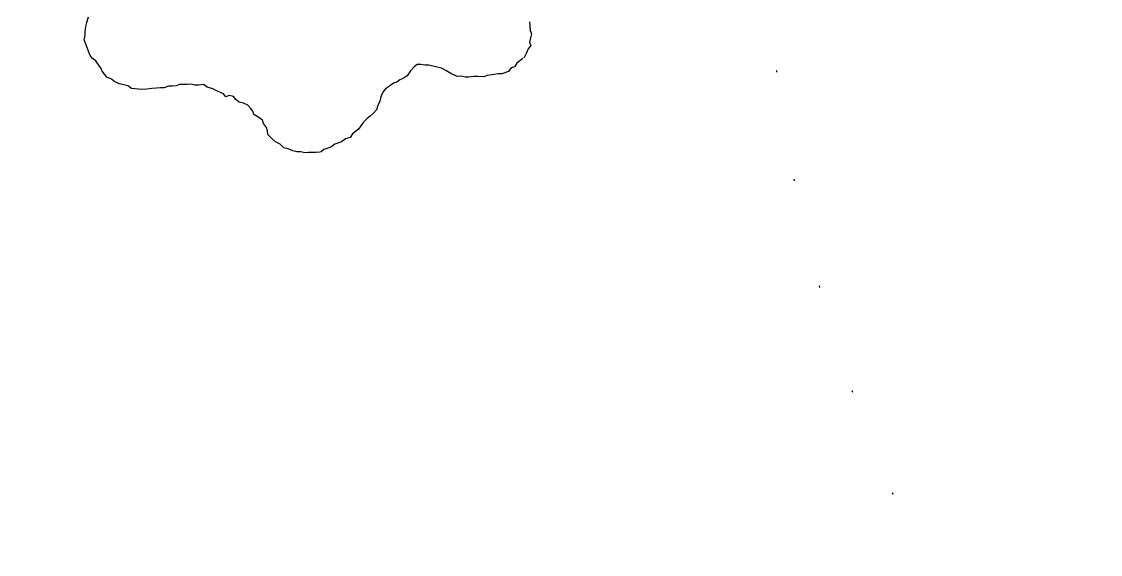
# Model space of a CAD drawing. Extents: x -29316 to 80307, y 54266 to 73016.
# Drawn here: x 20760.2 to 20823.6, y 56339.6 to 56370.9 of the extents above; entities that cross this region are included whole.
import ezdxf

# ---------------------------------------------------------------- set-up
doc = ezdxf.new("R2010")
doc.units = 0
doc.linetypes.add('DOT', pattern=[6.35, 0, -6.35])
doc.layers.add('_BOP-MAHALNO', color=7, linetype='Continuous', lineweight=20)
doc.layers.add('duvar', color=12, linetype='Continuous', lineweight=18)
doc.layers.add('BL-E', color=32, linetype='Continuous')
doc.layers.add('kapı', color=3, linetype='Continuous')

# ---------------------------------------------------------------- blocks, each defined once
blk = doc.blocks.new('İNSAN-1')
for p, q in [((1.865, 43.174), (1.595, 43.05)), ((2.11, 43.233), (1.865, 43.174)), ((2.331, 43.226), (2.11, 43.233)), ((2.576, 43.284), (2.331, 43.226)), ((2.797, 43.278), (2.576, 43.284)), ((3.018, 43.271), (2.797, 43.278)), ((3.239, 43.264), (3.018, 43.271)), ((3.461, 43.257), (3.239, 43.264)), ((3.526, 43.233), (3.461, 43.257)), ((3.699, 43.095), (3.526, 43.233)), ((4.093, 42.95), (3.699, 43.095)), ((0.625, 42.438), (0.397, 42.224)), ((0.853, 42.652), (0.625, 42.438)), ((1.122, 42.777), (0.853, 42.652)), ((1.35, 42.991), (1.122, 42.777)), ((1.595, 43.05), (1.35, 42.991)), ((4.331, 42.787), (4.093, 42.95)), ((4.725, 42.642), (4.331, 42.787)), ((4.963, 42.48), (4.725, 42.642)), ((5.226, 42.384), (4.963, 42.48)), ((0.318, 41.806), (0.156, 41.568)), ((0.39, 42.003), (0.318, 41.806)), ((0.397, 42.224), (0.39, 42.003)), ((5.375, 42.18), (5.226, 42.384)), ((5.547, 42.042), (5.375, 42.18)), ((5.72, 41.904), (5.547, 42.042)), ((5.869, 41.7), (5.72, 41.904)), ((-0.12, 41.223), (-0.414, 41.033)), ((0.083, 41.371), (-0.12, 41.223)), ((0.156, 41.568), (0.083, 41.371)), ((6.017, 41.496), (5.869, 41.7)), ((6.232, 41.268), (6.017, 41.496)), ((6.404, 41.13), (6.232, 41.268)), ((-0.625, 40.664), (-0.763, 40.491)), ((-0.486, 40.836), (-0.625, 40.664)), ((-0.414, 41.033), (-0.486, 40.836)), ((6.577, 40.992), (6.404, 41.13)), ((6.791, 40.764), (6.577, 40.992)), ((6.85, 40.519), (6.791, 40.764)), ((-2.061, 40), (-2.199, 39.828)), ((-1.864, 39.928), (-2.061, 40)), ((-1.619, 39.987), (-1.864, 39.928)), ((-1.481, 40.159), (-1.619, 39.987)), ((-1.277, 40.308), (-1.481, 40.159)), ((-1.032, 40.367), (-1.277, 40.308)), ((-0.763, 40.491), (-1.032, 40.367)), ((6.975, 40.25), (6.85, 40.519)), ((7.033, 40.005), (6.975, 40.25)), ((7.158, 39.735), (7.033, 40.005)), ((-8.057, 39.302), (-8.302, 39.244)), ((-7.812, 39.361), (-8.057, 39.302)), ((-7.608, 39.51), (-7.812, 39.361)), ((-6.986, 39.579), (-7.608, 39.51)), ((-6.7, 39.548), (-6.986, 39.579)), ((-6.413, 39.517), (-6.7, 39.548)), ((-6.126, 39.486), (-6.413, 39.517)), ((-5.905, 39.479), (-6.126, 39.486)), ((-5.684, 39.472), (-5.905, 39.479)), ((-5.422, 39.375), (-5.684, 39.472)), ((-5.201, 39.368), (-5.422, 39.375)), ((-4.98, 39.361), (-5.201, 39.368)), ((-4.783, 39.289), (-4.98, 39.361)), ((-4.562, 39.282), (-4.783, 39.289)), ((-4.341, 39.275), (-4.562, 39.282)), ((-4.119, 39.268), (-4.341, 39.275)), ((-3.874, 39.327), (-4.119, 39.268)), ((-3.653, 39.32), (-3.874, 39.327)), ((-3.366, 39.289), (-3.653, 39.32)), ((-3.163, 39.438), (-3.366, 39.289)), ((-2.828, 39.538), (-3.163, 39.438)), ((-2.558, 39.662), (-2.828, 39.538)), ((-2.199, 39.828), (-2.558, 39.662)), ((7.307, 39.532), (7.158, 39.735)), ((7.545, 39.369), (7.307, 39.532)), ((7.783, 39.207), (7.545, 39.369)), ((-9.183, 38.674), (-9.321, 38.501)), ((-9.045, 38.847), (-9.183, 38.674)), ((-8.775, 38.971), (-9.045, 38.847)), ((-8.572, 39.119), (-8.775, 38.971)), ((-8.302, 39.244), (-8.572, 39.119)), ((7.98, 39.135), (7.783, 39.207)), ((8.153, 38.997), (7.98, 39.135)), ((8.35, 38.924), (8.153, 38.997)), ((8.588, 38.762), (8.35, 38.924)), ((8.778, 38.468), (8.588, 38.762)), ((11.151, 38.638), (10.858, 38.448)), ((11.51, 38.804), (11.151, 38.638)), ((11.732, 38.797), (11.51, 38.804)), ((11.977, 38.855), (11.732, 38.797)), ((12.198, 38.849), (11.977, 38.855)), ((12.484, 38.818), (12.198, 38.849)), ((12.706, 38.811), (12.484, 38.818)), ((13.082, 38.821), (12.706, 38.811)), ((13.279, 38.749), (13.082, 38.821)), ((13.566, 38.717), (13.279, 38.749)), ((13.918, 38.662), (13.566, 38.717)), ((14.139, 38.655), (13.918, 38.662)), ((14.533, 38.51), (14.139, 38.655)), ((-9.532, 38.132), (-9.694, 37.894)), ((-9.393, 38.304), (-9.532, 38.132)), ((-9.321, 38.501), (-9.393, 38.304)), ((8.993, 38.241), (8.778, 38.468)), ((9.165, 38.102), (8.993, 38.241)), ((9.386, 38.096), (9.165, 38.102)), ((9.632, 38.154), (9.386, 38.096)), ((9.853, 38.147), (9.632, 38.154)), ((10.098, 38.206), (9.853, 38.147)), ((10.588, 38.324), (10.098, 38.206)), ((10.858, 38.448), (10.588, 38.324)), ((14.682, 38.307), (14.533, 38.51)), ((14.878, 38.234), (14.682, 38.307)), ((15.027, 38.031), (14.878, 38.234)), ((15.2, 37.892), (15.027, 38.031)), ((-10.036, 37.572), (-10.374, 36.654)), ((-9.897, 37.745), (-10.036, 37.572)), ((-9.694, 37.894), (-9.897, 37.745)), ((15.373, 37.754), (15.2, 37.892)), ((15.563, 37.461), (15.438, 37.73)), ((15.687, 37.192), (15.563, 37.461)), ((15.836, 36.988), (15.687, 37.192)), ((15.763, 36.791), (15.836, 36.988)), ((15.822, 36.546), (15.763, 36.791)), ((-10.374, 36.654), (-10.315, 36.409)), ((-10.315, 36.409), (-10.322, 36.188)), ((-10.322, 36.188), (-10.287, 35.877)), ((15.778, 35.817), (15.808, 36.104)), ((15.808, 36.104), (15.881, 36.301)), ((15.881, 36.301), (15.822, 36.546)), ((-10.287, 35.877), (-10.228, 35.632)), ((-10.228, 35.632), (-10.128, 35.297)), ((15.771, 35.596), (15.778, 35.817))]:
    blk.add_line(p, q)
blk = doc.blocks.new('dwe')
at = {"layer": 'kapı', "color": 7, "linetype": 'DOT'}
blk.add_arc((38389.676, 66744.292), 90.644, 267.17291, 0.86845, dxfattribs=at)

msp = doc.modelspace()

# ---------------------------------------------------------------- linework, layer by layer
at = {"layer": 'duvar', "color": 253, "ltscale": 5, "true_color": 0x9898cc}
for radius in [1565.521, 1550.521]:
    msp.add_arc((22009.494, 56535.641), radius, 124.512063, 235.487937, dxfattribs=at)

# ---------------------------------------------------------------- block references
at = {"layer": '_BOP-MAHALNO', "xscale": -1}
msp.add_blockref('dwe', (59284.178, -10365.02), dxfattribs=at)
at = {"layer": 'BL-E', "linetype": 'Continuous', "xscale": -1, "rotation": 180}
msp.add_blockref('İNSAN-1', (20774.289, 56406.464), dxfattribs=at)

doc.saveas('drawing.dxf')
